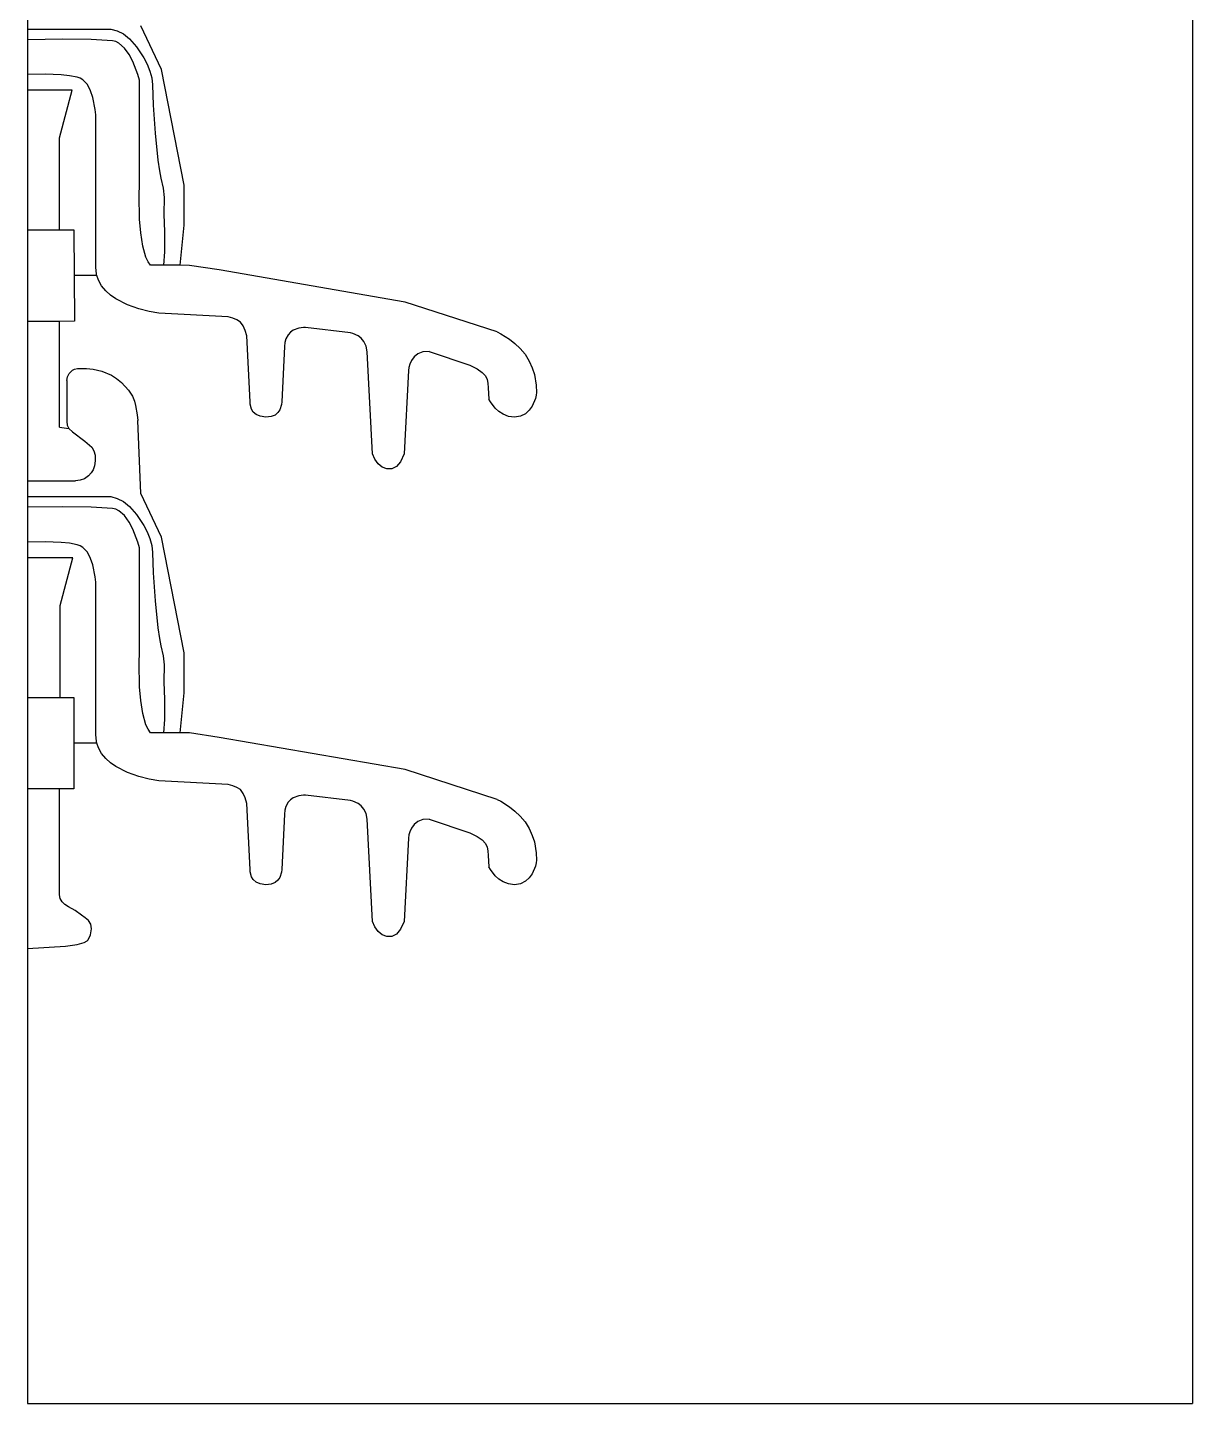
# Model space of a CAD drawing. Extents: x 0 to 292, y 0 to 607.
# Drawn here: x 0.3 to 292, y 0.3 to 344.8 of the extents above; entities that cross this region are included whole.
import ezdxf

# ---------------------------------------------------------------- set-up
doc = ezdxf.new("R2010")
doc.units = 0
for name, color, linetype in [('default', 7, 'CONTINUOUS'), ('layer100', 7, 'CONTINUOUS'), ('layer101', 7, 'CONTINUOUS'), ('layer102', 7, 'CONTINUOUS'), ('layer103', 7, 'CONTINUOUS'), ('layer104', 7, 'CONTINUOUS'), ('layer105', 7, 'CONTINUOUS'), ('layer106', 7, 'CONTINUOUS'), ('layer107', 7, 'CONTINUOUS'), ('layer108', 7, 'CONTINUOUS'), ('layer109', 7, 'CONTINUOUS'), ('layer110', 7, 'CONTINUOUS'), ('layer111', 7, 'CONTINUOUS'), ('layer112', 7, 'CONTINUOUS'), ('layer113', 7, 'CONTINUOUS'), ('layer114', 7, 'CONTINUOUS'), ('layer132', 7, 'CONTINUOUS'), ('layer133', 7, 'CONTINUOUS'), ('layer134', 7, 'CONTINUOUS'), ('layer135', 7, 'CONTINUOUS'), ('layer136', 7, 'CONTINUOUS'), ('layer137', 7, 'CONTINUOUS'), ('layer138', 7, 'CONTINUOUS'), ('layer139', 7, 'CONTINUOUS'), ('layer140', 7, 'CONTINUOUS'), ('layer141', 7, 'CONTINUOUS'), ('layer142', 7, 'CONTINUOUS'), ('layer143', 7, 'CONTINUOUS'), ('layer144', 7, 'CONTINUOUS'), ('layer145', 7, 'CONTINUOUS'), ('layer146', 7, 'CONTINUOUS'), ('layer147', 7, 'CONTINUOUS'), ('layer148', 7, 'CONTINUOUS'), ('layer149', 7, 'CONTINUOUS'), ('layer150', 7, 'CONTINUOUS'), ('layer151', 7, 'CONTINUOUS'), ('layer152', 7, 'CONTINUOUS'), ('layer153', 7, 'CONTINUOUS'), ('layer154', 7, 'CONTINUOUS'), ('layer155', 7, 'CONTINUOUS'), ('layer156', 7, 'CONTINUOUS'), ('layer157', 7, 'CONTINUOUS'), ('layer158', 7, 'CONTINUOUS'), ('layer159', 7, 'CONTINUOUS'), ('layer16', 7, 'CONTINUOUS'), ('layer160', 7, 'CONTINUOUS'), ('layer161', 7, 'CONTINUOUS'), ('layer162', 7, 'CONTINUOUS'), ('layer163', 7, 'CONTINUOUS'), ('layer164', 7, 'CONTINUOUS'), ('layer165', 7, 'CONTINUOUS'), ('layer166', 7, 'CONTINUOUS'), ('layer167', 7, 'CONTINUOUS'), ('layer168', 7, 'CONTINUOUS'), ('layer169', 7, 'CONTINUOUS'), ('layer170', 7, 'CONTINUOUS'), ('layer171', 7, 'CONTINUOUS'), ('layer172', 7, 'CONTINUOUS'), ('layer173', 7, 'CONTINUOUS'), ('layer174', 7, 'CONTINUOUS'), ('layer175', 7, 'CONTINUOUS'), ('layer176', 7, 'CONTINUOUS'), ('layer177', 7, 'CONTINUOUS'), ('layer178', 7, 'CONTINUOUS'), ('layer179', 7, 'CONTINUOUS'), ('layer180', 7, 'CONTINUOUS'), ('layer181', 7, 'CONTINUOUS'), ('layer182', 7, 'CONTINUOUS'), ('layer183', 7, 'CONTINUOUS'), ('layer184', 7, 'CONTINUOUS'), ('layer185', 7, 'CONTINUOUS'), ('layer186', 7, 'CONTINUOUS'), ('layer187', 7, 'CONTINUOUS'), ('layer188', 7, 'CONTINUOUS'), ('layer189', 7, 'CONTINUOUS'), ('layer190', 7, 'CONTINUOUS'), ('layer191', 7, 'CONTINUOUS'), ('layer192', 7, 'CONTINUOUS'), ('layer193', 7, 'CONTINUOUS'), ('layer194', 7, 'CONTINUOUS'), ('layer195', 7, 'CONTINUOUS'), ('layer196', 7, 'CONTINUOUS'), ('layer197', 7, 'CONTINUOUS'), ('layer198', 7, 'CONTINUOUS'), ('layer199', 7, 'CONTINUOUS'), ('layer20', 7, 'CONTINUOUS'), ('layer200', 7, 'CONTINUOUS'), ('layer201', 7, 'CONTINUOUS'), ('layer202', 7, 'CONTINUOUS'), ('layer203', 7, 'CONTINUOUS'), ('layer204', 7, 'CONTINUOUS'), ('layer205', 7, 'CONTINUOUS'), ('layer206', 7, 'CONTINUOUS'), ('layer207', 7, 'CONTINUOUS'), ('layer208', 7, 'CONTINUOUS'), ('layer209', 7, 'CONTINUOUS'), ('layer21', 7, 'CONTINUOUS'), ('layer210', 7, 'CONTINUOUS'), ('layer211', 7, 'CONTINUOUS'), ('layer212', 7, 'CONTINUOUS'), ('layer213', 7, 'CONTINUOUS'), ('layer214', 7, 'CONTINUOUS'), ('layer215', 7, 'CONTINUOUS'), ('layer216', 7, 'CONTINUOUS'), ('layer217', 7, 'CONTINUOUS'), ('layer218', 7, 'CONTINUOUS'), ('layer219', 7, 'CONTINUOUS'), ('layer22', 7, 'CONTINUOUS'), ('layer220', 7, 'CONTINUOUS'), ('layer221', 7, 'CONTINUOUS'), ('layer222', 7, 'CONTINUOUS'), ('layer223', 7, 'CONTINUOUS'), ('layer224', 7, 'CONTINUOUS'), ('layer225', 7, 'CONTINUOUS'), ('layer226', 7, 'CONTINUOUS'), ('layer23', 7, 'CONTINUOUS'), ('layer230', 7, 'CONTINUOUS'), ('layer235', 7, 'CONTINUOUS'), ('layer236', 7, 'CONTINUOUS'), ('layer237', 7, 'CONTINUOUS'), ('layer238', 7, 'CONTINUOUS'), ('layer24', 7, 'CONTINUOUS'), ('layer241', 7, 'CONTINUOUS'), ('layer242', 7, 'CONTINUOUS'), ('layer243', 7, 'CONTINUOUS'), ('layer244', 7, 'CONTINUOUS'), ('layer245', 7, 'CONTINUOUS'), ('layer246', 7, 'CONTINUOUS'), ('layer247', 7, 'CONTINUOUS'), ('layer248', 7, 'CONTINUOUS'), ('layer249', 7, 'CONTINUOUS'), ('layer25', 7, 'CONTINUOUS'), ('layer250', 7, 'CONTINUOUS'), ('layer251', 7, 'CONTINUOUS'), ('layer252', 7, 'CONTINUOUS'), ('layer253', 7, 'CONTINUOUS'), ('layer254', 7, 'CONTINUOUS'), ('layer255', 7, 'CONTINUOUS'), ('layer256', 7, 'CONTINUOUS'), ('layer257', 7, 'CONTINUOUS'), ('layer258', 7, 'CONTINUOUS'), ('layer259', 7, 'CONTINUOUS'), ('layer26', 7, 'CONTINUOUS'), ('layer260', 7, 'CONTINUOUS'), ('layer261', 7, 'CONTINUOUS'), ('layer262', 7, 'CONTINUOUS'), ('layer263', 7, 'CONTINUOUS'), ('layer264', 7, 'CONTINUOUS'), ('layer265', 7, 'CONTINUOUS'), ('layer266', 7, 'CONTINUOUS'), ('layer267', 7, 'CONTINUOUS'), ('layer268', 7, 'CONTINUOUS'), ('layer269', 7, 'CONTINUOUS'), ('layer27', 7, 'CONTINUOUS'), ('layer270', 7, 'CONTINUOUS'), ('layer271', 7, 'CONTINUOUS'), ('layer272', 7, 'CONTINUOUS'), ('layer273', 7, 'CONTINUOUS'), ('layer274', 7, 'CONTINUOUS'), ('layer275', 7, 'CONTINUOUS'), ('layer276', 7, 'CONTINUOUS'), ('layer277', 7, 'CONTINUOUS'), ('layer278', 7, 'CONTINUOUS'), ('layer279', 7, 'CONTINUOUS'), ('layer28', 7, 'CONTINUOUS'), ('layer280', 7, 'CONTINUOUS'), ('layer281', 7, 'CONTINUOUS'), ('layer282', 7, 'CONTINUOUS'), ('layer283', 7, 'CONTINUOUS'), ('layer284', 7, 'CONTINUOUS'), ('layer285', 7, 'CONTINUOUS'), ('layer286', 7, 'CONTINUOUS'), ('layer287', 7, 'CONTINUOUS'), ('layer288', 7, 'CONTINUOUS'), ('layer289', 7, 'CONTINUOUS'), ('layer29', 7, 'CONTINUOUS'), ('layer290', 7, 'CONTINUOUS'), ('layer291', 7, 'CONTINUOUS'), ('layer292', 7, 'CONTINUOUS'), ('layer293', 7, 'CONTINUOUS'), ('layer294', 7, 'CONTINUOUS'), ('layer295', 7, 'CONTINUOUS'), ('layer296', 7, 'CONTINUOUS'), ('layer297', 7, 'CONTINUOUS'), ('layer298', 7, 'CONTINUOUS'), ('layer30', 7, 'CONTINUOUS'), ('layer31', 7, 'CONTINUOUS'), ('layer32', 7, 'CONTINUOUS'), ('layer33', 7, 'CONTINUOUS'), ('layer34', 7, 'CONTINUOUS'), ('layer35', 7, 'CONTINUOUS'), ('layer36', 7, 'CONTINUOUS'), ('layer37', 7, 'CONTINUOUS'), ('layer38', 7, 'CONTINUOUS'), ('layer39', 7, 'CONTINUOUS'), ('layer40', 7, 'CONTINUOUS'), ('layer41', 7, 'CONTINUOUS'), ('layer42', 7, 'CONTINUOUS'), ('layer43', 7, 'CONTINUOUS'), ('layer44', 7, 'CONTINUOUS'), ('layer45', 7, 'CONTINUOUS'), ('layer46', 7, 'CONTINUOUS'), ('layer47', 7, 'CONTINUOUS'), ('layer48', 7, 'CONTINUOUS'), ('layer49', 7, 'CONTINUOUS'), ('layer50', 7, 'CONTINUOUS'), ('layer51', 7, 'CONTINUOUS'), ('layer52', 7, 'CONTINUOUS'), ('layer53', 7, 'CONTINUOUS'), ('layer54', 7, 'CONTINUOUS'), ('layer55', 7, 'CONTINUOUS'), ('layer56', 7, 'CONTINUOUS'), ('layer57', 7, 'CONTINUOUS'), ('layer58', 7, 'CONTINUOUS'), ('layer59', 7, 'CONTINUOUS'), ('layer60', 7, 'CONTINUOUS'), ('layer61', 7, 'CONTINUOUS'), ('layer62', 7, 'CONTINUOUS'), ('layer63', 7, 'CONTINUOUS'), ('layer64', 7, 'CONTINUOUS'), ('layer65', 7, 'CONTINUOUS'), ('layer66', 7, 'CONTINUOUS'), ('layer67', 7, 'CONTINUOUS'), ('layer68', 7, 'CONTINUOUS'), ('layer69', 7, 'CONTINUOUS'), ('layer70', 7, 'CONTINUOUS'), ('layer71', 7, 'CONTINUOUS'), ('layer72', 7, 'CONTINUOUS'), ('layer73', 7, 'CONTINUOUS'), ('layer74', 7, 'CONTINUOUS'), ('layer75', 7, 'CONTINUOUS'), ('layer76', 7, 'CONTINUOUS'), ('layer77', 7, 'CONTINUOUS'), ('layer78', 7, 'CONTINUOUS'), ('layer79', 7, 'CONTINUOUS'), ('layer80', 7, 'CONTINUOUS'), ('layer81', 7, 'CONTINUOUS'), ('layer82', 7, 'CONTINUOUS'), ('layer83', 7, 'CONTINUOUS'), ('layer84', 7, 'CONTINUOUS'), ('layer85', 7, 'CONTINUOUS'), ('layer86', 7, 'CONTINUOUS'), ('layer87', 7, 'CONTINUOUS'), ('layer88', 7, 'CONTINUOUS'), ('layer89', 7, 'CONTINUOUS'), ('layer90', 7, 'CONTINUOUS'), ('layer91', 7, 'CONTINUOUS'), ('layer92', 7, 'CONTINUOUS'), ('layer93', 7, 'CONTINUOUS'), ('layer94', 7, 'CONTINUOUS'), ('layer95', 7, 'CONTINUOUS'), ('layer96', 7, 'CONTINUOUS'), ('layer97', 7, 'CONTINUOUS'), ('layer98', 7, 'CONTINUOUS'), ('layer99', 7, 'CONTINUOUS')]:
    doc.layers.add(name, color=color, linetype=linetype)

msp = doc.modelspace()

# ---------------------------------------------------------------- linework, layer by layer
at = {"layer": 'default'}
for p, q in [((292.036, 607.123), (292.036, 0.264681)), ((8.28683, 244.723), (10.6223, 244.407)), ((11.5749, 212.051), (0.264587, 212.051)), ((8.41815, 200.115), (11.5749, 212.051)), ((8.41815, 177.064), (8.41815, 200.115)), ((0.264587, 177.064), (8.41815, 177.064)), ((8.41815, 177.064), (11.8755, 177.064)), ((11.8755, 177.064), (11.8755, 165.611)), ((11.8755, 165.611), (11.8755, 154.159)), ((8.28683, 154.159), (0.264587, 154.159)), ((8.28683, 127.634), (8.28683, 154.159)), ((11.8755, 154.159), (8.28683, 154.159)), ((8.45888, 126.698), (8.28683, 127.634)), ((8.93242, 125.901), (8.45888, 126.698)), ((9.64339, 125.224), (8.93242, 125.901)), ((10.5277, 124.649), (9.64339, 125.224)), ((12.1872, 123.683), (10.5277, 124.649)), ((13.8189, 122.562), (12.1872, 123.683)), ((14.7276, 121.891), (13.8189, 122.562)), ((15.5247, 121.171), (14.7276, 121.891)), ((16.0824, 120.29), (15.5247, 121.171)), ((15.4227, 116.344), (16.0291, 117.652)), ((16.0291, 117.652), (16.2725, 119.136)), ((16.2725, 119.136), (16.0824, 120.29)), ((0.264587, 114.229), (9.77247, 114.758)), ((9.77247, 114.758), (12.7395, 115.191)), ((12.7395, 115.191), (14.4502, 115.716)), ((14.4502, 115.716), (15.2345, 116.158)), ((15.2345, 116.158), (15.4227, 116.344)), ((0.264587, 0.265), (292.036, 0.264681))]:
    msp.add_line(p, q, dxfattribs=at)
at = {"layer": 'layer100'}
msp.add_line((56.0388, 133.401), (56.0383, 133.969), dxfattribs=at)
at = {"layer": 'layer101'}
msp.add_line((69.8486, 152.575), (69.3654, 152.576), dxfattribs=at)
at = {"layer": 'layer102'}
msp.add_line((69.3654, 152.576), (68.1981, 152.43), dxfattribs=at)
at = {"layer": 'layer103'}
msp.add_line((68.1981, 152.43), (66.7702, 151.914), dxfattribs=at)
at = {"layer": 'layer104'}
msp.add_line((66.7702, 151.914), (66.0908, 151.448), dxfattribs=at)
at = {"layer": 'layer105'}
msp.add_line((66.0908, 151.448), (65.505, 150.804), dxfattribs=at)
at = {"layer": 'layer106'}
msp.add_line((65.505, 150.804), (64.9902, 149.798), dxfattribs=at)
at = {"layer": 'layer107'}
msp.add_line((64.9902, 149.798), (64.7438, 148.841), dxfattribs=at)
at = {"layer": 'layer108'}
msp.add_line((64.7438, 148.841), (64.6641, 147.846), dxfattribs=at)
at = {"layer": 'layer109'}
msp.add_line((55.1836, 150.547), (54.8085, 151.887), dxfattribs=at)
at = {"layer": 'layer110'}
msp.add_line((54.8085, 151.887), (54.31, 153.013), dxfattribs=at)
at = {"layer": 'layer111'}
msp.add_line((54.31, 153.013), (53.5922, 153.973), dxfattribs=at)
at = {"layer": 'layer112'}
msp.add_line((53.5922, 153.973), (52.7058, 154.548), dxfattribs=at)
at = {"layer": 'layer113'}
msp.add_line((52.7058, 154.548), (51.6896, 154.959), dxfattribs=at)
at = {"layer": 'layer114'}
msp.add_line((51.6896, 154.959), (50.5051, 155.287), dxfattribs=at)
at = {"layer": 'layer132'}
msp.add_line((0.264607, 231.318), (12.2905, 231.318), dxfattribs=at)
at = {"layer": 'layer133'}
msp.add_line((23.8256, 255.921), (25.5241, 254.006), dxfattribs=at)
at = {"layer": 'layer134'}
msp.add_line((25.5241, 254.006), (26.5232, 252.468), dxfattribs=at)
at = {"layer": 'layer135'}
msp.add_line((26.5232, 252.468), (27.0493, 251.222), dxfattribs=at)
at = {"layer": 'layer136'}
msp.add_line((27.0493, 251.222), (27.3289, 250.185), dxfattribs=at)
at = {"layer": 'layer137'}
msp.add_line((27.3289, 250.185), (27.7136, 247.837), dxfattribs=at)
at = {"layer": 'layer138'}
msp.add_line((27.7136, 247.837), (27.8665, 246.449), dxfattribs=at)
at = {"layer": 'layer139'}
msp.add_line((10.075, 256.464), (10.2976, 257.374), dxfattribs=at)
at = {"layer": 'layer140'}
msp.add_line((10.2976, 257.374), (10.7274, 258.209), dxfattribs=at)
at = {"layer": 'layer141'}
msp.add_line((10.7274, 258.209), (11.5041, 259.028), dxfattribs=at)
at = {"layer": 'layer142'}
msp.add_line((11.5041, 259.028), (12.0413, 259.296), dxfattribs=at)
at = {"layer": 'layer143'}
msp.add_line((12.0413, 259.296), (12.8005, 259.454), dxfattribs=at)
at = {"layer": 'layer144'}
msp.add_line((12.8005, 259.454), (15.0121, 259.461), dxfattribs=at)
at = {"layer": 'layer145'}
msp.add_line((15.0121, 259.461), (16.6907, 259.28), dxfattribs=at)
at = {"layer": 'layer146'}
msp.add_line((16.6907, 259.28), (18.8793, 258.778), dxfattribs=at)
at = {"layer": 'layer147'}
msp.add_line((18.8793, 258.778), (21.3376, 257.733), dxfattribs=at)
at = {"layer": 'layer148'}
msp.add_line((21.3376, 257.733), (22.5929, 256.936), dxfattribs=at)
at = {"layer": 'layer149'}
msp.add_line((22.5929, 256.936), (23.8256, 255.921), dxfattribs=at)
at = {"layer": 'layer150'}
msp.add_line((10.075, 246.164), (10.1932, 245.255), dxfattribs=at)
at = {"layer": 'layer151'}
msp.add_line((10.1932, 245.255), (10.6223, 244.407), dxfattribs=at)
at = {"layer": 'layer152'}
msp.add_line((10.6223, 244.407), (11.5483, 243.555), dxfattribs=at)
at = {"layer": 'layer153'}
msp.add_line((11.5483, 243.555), (14.5847, 241.268), dxfattribs=at)
at = {"layer": 'layer154'}
msp.add_line((14.5847, 241.268), (16.3841, 239.772), dxfattribs=at)
at = {"layer": 'layer155'}
msp.add_line((16.3841, 239.772), (16.8819, 238.816), dxfattribs=at)
at = {"layer": 'layer156'}
msp.add_line((16.8819, 238.816), (17.1845, 237.729), dxfattribs=at)
at = {"layer": 'layer157'}
msp.add_line((17.1845, 237.729), (17.2388, 236.331), dxfattribs=at)
at = {"layer": 'layer158'}
msp.add_line((17.2388, 236.331), (17.0422, 235.034), dxfattribs=at)
at = {"layer": 'layer159'}
msp.add_line((17.0422, 235.034), (16.7151, 234.088), dxfattribs=at)
at = {"layer": 'layer16'}
for p, q in [((0.264587, 348.407), (0.264587, 344.443)), ((0.264587, 344.443), (0.26461, 341.777)), ((0.26461, 341.777), (0.264587, 333.03)), ((0.264587, 333.03), (0.264587, 329.14)), ((0.264587, 329.14), (0.264587, 294.153)), ((0.264587, 294.153), (0.264587, 271.248)), ((0.264587, 271.248), (0.264607, 231.318)), ((0.264607, 231.318), (0.264587, 227.354)), ((0.264587, 227.354), (0.26461, 224.688)), ((0.26461, 224.688), (0.264587, 215.941)), ((0.264587, 215.941), (0.264587, 212.051)), ((0.264587, 212.051), (0.264587, 177.064)), ((0.264587, 177.064), (0.264587, 154.159)), ((0.264587, 154.159), (0.264587, 114.229)), ((0.264587, 114.229), (0.264587, 0.265))]:
    msp.add_line(p, q, dxfattribs=at)
at = {"layer": 'layer160'}
msp.add_line((16.7151, 234.088), (16.2298, 233.322), dxfattribs=at)
at = {"layer": 'layer161'}
msp.add_line((16.2298, 233.322), (15.5584, 232.566), dxfattribs=at)
at = {"layer": 'layer162'}
msp.add_line((15.5584, 232.566), (14.5429, 231.845), dxfattribs=at)
at = {"layer": 'layer163'}
msp.add_line((14.5429, 231.845), (13.4756, 231.474), dxfattribs=at)
at = {"layer": 'layer164'}
msp.add_line((13.4756, 231.474), (12.2905, 231.318), dxfattribs=at)
at = {"layer": 'layer165'}
msp.add_line((0.264587, 227.354), (21.1139, 227.354), dxfattribs=at)
at = {"layer": 'layer166'}
msp.add_line((21.1139, 227.354), (22.7555, 226.907), dxfattribs=at)
at = {"layer": 'layer167'}
msp.add_line((22.7555, 226.907), (24.2916, 226.167), dxfattribs=at)
at = {"layer": 'layer168'}
msp.add_line((24.2916, 226.167), (25.8461, 224.919), dxfattribs=at)
at = {"layer": 'layer169'}
msp.add_line((25.8461, 224.919), (27.5508, 222.896), dxfattribs=at)
at = {"layer": 'layer170'}
msp.add_line((27.5508, 222.896), (29.4175, 220.108), dxfattribs=at)
at = {"layer": 'layer171'}
msp.add_line((29.4175, 220.108), (30.2477, 218.516), dxfattribs=at)
at = {"layer": 'layer172'}
msp.add_line((30.2477, 218.516), (30.9219, 216.842), dxfattribs=at)
at = {"layer": 'layer173'}
msp.add_line((30.9219, 216.842), (31.3745, 215.121), dxfattribs=at)
at = {"layer": 'layer174'}
msp.add_line((31.3745, 215.121), (31.5399, 213.389), dxfattribs=at)
at = {"layer": 'layer175'}
msp.add_line((31.5399, 213.389), (31.7247, 208.29), dxfattribs=at)
at = {"layer": 'layer176'}
msp.add_line((31.7247, 208.29), (32.2106, 201.293), dxfattribs=at)
at = {"layer": 'layer177'}
msp.add_line((32.2106, 201.293), (32.895, 194.502), dxfattribs=at)
at = {"layer": 'layer178'}
msp.add_line((32.895, 194.502), (33.2795, 191.84), dxfattribs=at)
at = {"layer": 'layer179'}
msp.add_line((33.2795, 191.84), (33.6752, 190.018), dxfattribs=at)
at = {"layer": 'layer180'}
msp.add_line((33.6752, 190.018), (34.2469, 187.507), dxfattribs=at)
at = {"layer": 'layer181'}
msp.add_line((34.2469, 187.507), (34.4699, 185.201), dxfattribs=at)
at = {"layer": 'layer182'}
msp.add_line((34.4699, 185.201), (34.4423, 181.01), dxfattribs=at)
at = {"layer": 'layer183'}
msp.add_line((34.4423, 181.01), (34.5575, 176.544), dxfattribs=at)
at = {"layer": 'layer184'}
msp.add_line((34.5575, 176.544), (34.608, 174.082), dxfattribs=at)
at = {"layer": 'layer185'}
msp.add_line((34.608, 174.082), (34.5321, 171.573), dxfattribs=at)
at = {"layer": 'layer186'}
msp.add_line((34.5321, 171.573), (34.3061, 168.23), dxfattribs=at)
at = {"layer": 'layer187'}
msp.add_line((31.1081, 168.23), (30.4712, 169.096), dxfattribs=at)
at = {"layer": 'layer188'}
msp.add_line((30.4712, 169.096), (29.9327, 170.21), dxfattribs=at)
at = {"layer": 'layer189'}
msp.add_line((29.9327, 170.21), (29.1193, 173.013), dxfattribs=at)
at = {"layer": 'layer190'}
msp.add_line((29.1193, 173.013), (28.6048, 176.305), dxfattribs=at)
at = {"layer": 'layer191'}
msp.add_line((28.6048, 176.305), (28.3257, 179.75), dxfattribs=at)
at = {"layer": 'layer192'}
msp.add_line((28.3257, 179.75), (28.2208, 185.758), dxfattribs=at)
at = {"layer": 'layer193'}
msp.add_line((28.2208, 185.758), (28.2984, 188.357), dxfattribs=at)
at = {"layer": 'layer194'}
msp.add_line((28.2984, 188.357), (28.2984, 214.539), dxfattribs=at)
at = {"layer": 'layer195'}
msp.add_line((28.2984, 214.539), (27.9042, 215.988), dxfattribs=at)
at = {"layer": 'layer196'}
msp.add_line((27.9042, 215.988), (26.6833, 219.227), dxfattribs=at)
at = {"layer": 'layer197'}
msp.add_line((26.6833, 219.227), (25.7449, 220.998), dxfattribs=at)
at = {"layer": 'layer198'}
msp.add_line((25.7449, 220.998), (24.5783, 222.592), dxfattribs=at)
at = {"layer": 'layer199'}
msp.add_line((24.5783, 222.592), (23.1763, 223.802), dxfattribs=at)
at = {"layer": 'layer20'}
msp.add_line((38.5074, 168.202), (39.4839, 178.246), dxfattribs=at)
at = {"layer": 'layer200'}
msp.add_line((23.1763, 223.802), (22.3847, 224.197), dxfattribs=at)
at = {"layer": 'layer201'}
msp.add_line((22.3847, 224.197), (21.5316, 224.419), dxfattribs=at)
at = {"layer": 'layer202'}
msp.add_line((21.5316, 224.419), (16.2192, 224.745), dxfattribs=at)
at = {"layer": 'layer203'}
msp.add_line((16.2192, 224.745), (9.12976, 224.806), dxfattribs=at)
at = {"layer": 'layer204'}
msp.add_line((9.12976, 224.806), (0.26461, 224.688), dxfattribs=at)
at = {"layer": 'layer205'}
msp.add_line((33.1747, 156.199), (30.7054, 156.616), dxfattribs=at)
at = {"layer": 'layer206'}
msp.add_line((30.7054, 156.616), (28.1743, 157.252), dxfattribs=at)
at = {"layer": 'layer207'}
msp.add_line((28.1743, 157.252), (25.2728, 158.276), dxfattribs=at)
at = {"layer": 'layer208'}
msp.add_line((25.2728, 158.276), (22.3714, 159.762), dxfattribs=at)
at = {"layer": 'layer209'}
msp.add_line((22.3714, 159.762), (21.0364, 160.703), dxfattribs=at)
at = {"layer": 'layer21'}
msp.add_line((39.4839, 178.246), (39.4839, 188.261), dxfattribs=at)
at = {"layer": 'layer210'}
msp.add_line((21.0364, 160.703), (19.8403, 161.788), dxfattribs=at)
at = {"layer": 'layer211'}
msp.add_line((19.8403, 161.788), (18.8294, 163.028), dxfattribs=at)
at = {"layer": 'layer212'}
msp.add_line((18.8294, 163.028), (18.0501, 164.43), dxfattribs=at)
at = {"layer": 'layer213'}
for p, q in [((17.6411, 165.611), (17.5485, 166.006)), ((18.0501, 164.43), (17.6411, 165.611))]:
    msp.add_line(p, q, dxfattribs=at)
at = {"layer": 'layer214'}
msp.add_line((17.5485, 166.006), (17.371, 167.764), dxfattribs=at)
at = {"layer": 'layer215'}
msp.add_line((17.371, 167.764), (17.371, 205.897), dxfattribs=at)
at = {"layer": 'layer216'}
msp.add_line((17.371, 205.897), (17.2455, 207.229), dxfattribs=at)
at = {"layer": 'layer217'}
msp.add_line((17.2455, 207.229), (16.6491, 210.234), dxfattribs=at)
at = {"layer": 'layer218'}
msp.add_line((16.6491, 210.234), (16.071, 211.899), dxfattribs=at)
at = {"layer": 'layer219'}
msp.add_line((16.071, 211.899), (15.2514, 213.425), dxfattribs=at)
at = {"layer": 'layer22'}
msp.add_line((39.4839, 188.261), (33.8345, 217.196), dxfattribs=at)
at = {"layer": 'layer220'}
msp.add_line((15.2514, 213.425), (14.1489, 214.625), dxfattribs=at)
at = {"layer": 'layer221'}
msp.add_line((14.1489, 214.625), (13.4787, 215.045), dxfattribs=at)
at = {"layer": 'layer222'}
msp.add_line((13.4787, 215.045), (12.7223, 215.314), dxfattribs=at)
at = {"layer": 'layer223'}
msp.add_line((12.7223, 215.314), (10.7896, 215.665), dxfattribs=at)
at = {"layer": 'layer224'}
msp.add_line((10.7896, 215.665), (8.72242, 215.888), dxfattribs=at)
at = {"layer": 'layer225'}
msp.add_line((8.72242, 215.888), (4.66822, 216.051), dxfattribs=at)
at = {"layer": 'layer226'}
msp.add_line((4.66822, 216.051), (0.264587, 215.941), dxfattribs=at)
at = {"layer": 'layer23'}
msp.add_line((33.8345, 217.196), (28.6305, 228.115), dxfattribs=at)
at = {"layer": 'layer230'}
msp.add_line((17.6411, 165.611), (11.8755, 165.611), dxfattribs=at)
at = {"layer": 'layer235'}
msp.add_line((38.5074, 285.291), (39.4839, 295.335), dxfattribs=at)
at = {"layer": 'layer236'}
msp.add_line((39.4839, 295.335), (39.4839, 305.35), dxfattribs=at)
at = {"layer": 'layer237'}
msp.add_line((39.4839, 305.35), (33.8345, 334.285), dxfattribs=at)
at = {"layer": 'layer238'}
msp.add_line((33.8345, 334.285), (28.6305, 345.204), dxfattribs=at)
at = {"layer": 'layer24'}
msp.add_line((28.6305, 228.115), (27.8665, 246.449), dxfattribs=at)
at = {"layer": 'layer241'}
msp.add_line((117.859, 268.616), (94.8866, 276.08), dxfattribs=at)
at = {"layer": 'layer242'}
msp.add_line((94.8866, 276.08), (48.2334, 284.157), dxfattribs=at)
at = {"layer": 'layer243'}
msp.add_line((48.2334, 284.157), (40.7997, 285.262), dxfattribs=at)
at = {"layer": 'layer244'}
msp.add_line((100.854, 263.659), (111.077, 260.286), dxfattribs=at)
at = {"layer": 'layer245'}
msp.add_line((95.6587, 258.92), (94.5788, 238.035), dxfattribs=at)
at = {"layer": 'layer246'}
msp.add_line((86.684, 238.035), (85.3572, 263.648), dxfattribs=at)
at = {"layer": 'layer247'}
msp.add_line((81.1848, 268.331), (69.8486, 269.664), dxfattribs=at)
at = {"layer": 'layer248'}
msp.add_line((64.6641, 264.936), (63.9443, 251.058), dxfattribs=at)
at = {"layer": 'layer249'}
msp.add_line((56.0383, 251.058), (55.1836, 267.636), dxfattribs=at)
at = {"layer": 'layer25'}
msp.add_line((10.075, 256.464), (10.075, 246.164), dxfattribs=at)
at = {"layer": 'layer250'}
msp.add_line((50.5051, 272.376), (33.1747, 273.288), dxfattribs=at)
at = {"layer": 'layer251'}
msp.add_line((94.5788, 238.035), (93.7196, 236.104), dxfattribs=at)
at = {"layer": 'layer252'}
msp.add_line((93.7196, 236.104), (92.6578, 234.892), dxfattribs=at)
at = {"layer": 'layer253'}
msp.add_line((92.6578, 234.892), (91.4764, 234.316), dxfattribs=at)
at = {"layer": 'layer254'}
msp.add_line((91.4764, 234.316), (90.2585, 234.293), dxfattribs=at)
at = {"layer": 'layer255'}
msp.add_line((90.2585, 234.293), (89.0873, 234.737), dxfattribs=at)
at = {"layer": 'layer256'}
msp.add_line((89.0873, 234.737), (88.0457, 235.565), dxfattribs=at)
at = {"layer": 'layer257'}
msp.add_line((88.0457, 235.565), (87.2169, 236.692), dxfattribs=at)
at = {"layer": 'layer258'}
msp.add_line((87.2169, 236.692), (86.684, 238.035), dxfattribs=at)
at = {"layer": 'layer259'}
msp.add_line((100.854, 263.659), (99.263, 263.581), dxfattribs=at)
at = {"layer": 'layer26'}
msp.add_line((117.859, 151.527), (94.8866, 158.991), dxfattribs=at)
at = {"layer": 'layer260'}
msp.add_line((99.263, 263.581), (98.0324, 263.103), dxfattribs=at)
at = {"layer": 'layer261'}
msp.add_line((98.0324, 263.103), (97.1165, 262.352), dxfattribs=at)
at = {"layer": 'layer262'}
msp.add_line((97.1165, 262.352), (96.4697, 261.453), dxfattribs=at)
at = {"layer": 'layer263'}
msp.add_line((96.4697, 261.453), (96.0461, 260.534), dxfattribs=at)
at = {"layer": 'layer264'}
msp.add_line((96.0461, 260.534), (95.8002, 259.721), dxfattribs=at)
at = {"layer": 'layer265'}
msp.add_line((95.8002, 259.721), (95.6587, 258.92), dxfattribs=at)
at = {"layer": 'layer266'}
msp.add_line((85.3572, 263.648), (85.0539, 265.068), dxfattribs=at)
at = {"layer": 'layer267'}
msp.add_line((85.0539, 265.068), (84.5231, 266.171), dxfattribs=at)
at = {"layer": 'layer268'}
msp.add_line((84.5231, 266.171), (83.8473, 266.995), dxfattribs=at)
at = {"layer": 'layer269'}
msp.add_line((83.8473, 266.995), (83.1091, 267.581), dxfattribs=at)
at = {"layer": 'layer27'}
msp.add_line((94.8866, 158.991), (48.2334, 167.068), dxfattribs=at)
at = {"layer": 'layer270'}
msp.add_line((83.1091, 267.581), (81.776, 268.196), dxfattribs=at)
at = {"layer": 'layer271'}
msp.add_line((81.776, 268.196), (81.1848, 268.331), dxfattribs=at)
at = {"layer": 'layer272'}
for p, q in [((38.5074, 285.291), (37.5046, 285.319)), ((40.7997, 285.262), (38.5074, 285.291))]:
    msp.add_line(p, q, dxfattribs=at)
at = {"layer": 'layer273'}
for p, q in [((34.3061, 285.319), (31.1081, 285.319)), ((37.5046, 285.319), (34.3061, 285.319))]:
    msp.add_line(p, q, dxfattribs=at)
at = {"layer": 'layer274'}
msp.add_line((117.859, 268.616), (118.791, 268.143), dxfattribs=at)
at = {"layer": 'layer275'}
msp.add_line((118.791, 268.143), (121.019, 266.746), dxfattribs=at)
at = {"layer": 'layer276'}
msp.add_line((121.019, 266.746), (122.352, 265.71), dxfattribs=at)
at = {"layer": 'layer277'}
msp.add_line((122.352, 265.71), (123.688, 264.455), dxfattribs=at)
at = {"layer": 'layer278'}
msp.add_line((123.688, 264.455), (124.921, 262.985), dxfattribs=at)
at = {"layer": 'layer279'}
msp.add_line((124.921, 262.985), (125.944, 261.302), dxfattribs=at)
at = {"layer": 'layer28'}
msp.add_line((48.2334, 167.068), (40.7997, 168.173), dxfattribs=at)
at = {"layer": 'layer280'}
msp.add_line((125.944, 261.302), (126.695, 259.567), dxfattribs=at)
at = {"layer": 'layer281'}
msp.add_line((126.695, 259.567), (127.21, 257.958), dxfattribs=at)
at = {"layer": 'layer282'}
msp.add_line((127.21, 257.958), (127.699, 255.248), dxfattribs=at)
at = {"layer": 'layer283'}
msp.add_line((127.699, 255.248), (127.747, 253.431), dxfattribs=at)
at = {"layer": 'layer284'}
msp.add_line((127.747, 253.431), (127.688, 252.767), dxfattribs=at)
at = {"layer": 'layer285'}
msp.add_line((111.077, 260.286), (112.906, 259.341), dxfattribs=at)
at = {"layer": 'layer286'}
msp.add_line((112.906, 259.341), (114.161, 258.461), dxfattribs=at)
at = {"layer": 'layer287'}
msp.add_line((114.161, 258.461), (114.952, 257.599), dxfattribs=at)
at = {"layer": 'layer288'}
msp.add_line((114.952, 257.599), (115.391, 256.703), dxfattribs=at)
at = {"layer": 'layer289'}
msp.add_line((115.391, 256.703), (115.588, 255.723), dxfattribs=at)
at = {"layer": 'layer29'}
msp.add_line((100.854, 146.57), (111.077, 143.197), dxfattribs=at)
at = {"layer": 'layer290'}
msp.add_line((115.588, 255.723), (115.656, 254.608), dxfattribs=at)
at = {"layer": 'layer291'}
msp.add_line((115.656, 254.608), (115.845, 251.77), dxfattribs=at)
at = {"layer": 'layer292'}
msp.add_line((127.688, 252.767), (127.459, 251.907), dxfattribs=at)
at = {"layer": 'layer293'}
msp.add_line((127.459, 251.907), (126.625, 250.015), dxfattribs=at)
at = {"layer": 'layer294'}
msp.add_line((126.625, 250.015), (125.913, 249.005), dxfattribs=at)
at = {"layer": 'layer295'}
msp.add_line((125.913, 249.005), (124.967, 248.124), dxfattribs=at)
at = {"layer": 'layer296'}
msp.add_line((124.967, 248.124), (123.761, 247.5), dxfattribs=at)
at = {"layer": 'layer297'}
msp.add_line((123.761, 247.5), (122.267, 247.264), dxfattribs=at)
at = {"layer": 'layer298'}
msp.add_line((122.267, 247.264), (120.73, 247.457), dxfattribs=at)
at = {"layer": 'layer299'}
msp.add_line((120.73, 247.457), (119.411, 247.968), dxfattribs=at)
at = {"layer": 'layer30'}
msp.add_line((95.6587, 141.83), (94.5788, 120.945), dxfattribs=at)
at = {"layer": 'layer300'}
msp.add_line((119.411, 247.968), (118.305, 248.69), dxfattribs=at)
at = {"layer": 'layer301'}
msp.add_line((118.305, 248.69), (117.409, 249.517), dxfattribs=at)
at = {"layer": 'layer302'}
msp.add_line((117.409, 249.517), (116.231, 251.066), dxfattribs=at)
at = {"layer": 'layer303'}
msp.add_line((116.231, 251.066), (115.845, 251.77), dxfattribs=at)
at = {"layer": 'layer304'}
msp.add_line((63.9443, 251.058), (63.8793, 250.443), dxfattribs=at)
at = {"layer": 'layer305'}
msp.add_line((63.8793, 250.443), (63.4409, 249.102), dxfattribs=at)
at = {"layer": 'layer306'}
msp.add_line((63.4409, 249.102), (62.9678, 248.395), dxfattribs=at)
at = {"layer": 'layer307'}
msp.add_line((62.9678, 248.395), (62.2646, 247.79), dxfattribs=at)
at = {"layer": 'layer308'}
msp.add_line((62.2646, 247.79), (61.2858, 247.382), dxfattribs=at)
at = {"layer": 'layer309'}
msp.add_line((61.2858, 247.382), (59.9857, 247.264), dxfattribs=at)
at = {"layer": 'layer31'}
msp.add_line((86.684, 120.946), (85.3572, 146.559), dxfattribs=at)
at = {"layer": 'layer310'}
msp.add_line((59.9857, 247.264), (58.5577, 247.477), dxfattribs=at)
at = {"layer": 'layer311'}
msp.add_line((58.5577, 247.477), (57.5199, 247.931), dxfattribs=at)
at = {"layer": 'layer312'}
msp.add_line((57.5199, 247.931), (56.8106, 248.542), dxfattribs=at)
at = {"layer": 'layer313'}
msp.add_line((56.8106, 248.542), (56.3684, 249.227), dxfattribs=at)
at = {"layer": 'layer314'}
msp.add_line((56.3684, 249.227), (56.0388, 250.49), dxfattribs=at)
at = {"layer": 'layer315'}
msp.add_line((56.0388, 250.49), (56.0383, 251.058), dxfattribs=at)
at = {"layer": 'layer316'}
msp.add_line((69.8486, 269.664), (69.3654, 269.665), dxfattribs=at)
at = {"layer": 'layer317'}
msp.add_line((69.3654, 269.665), (68.1981, 269.519), dxfattribs=at)
at = {"layer": 'layer318'}
msp.add_line((68.1981, 269.519), (66.7702, 269.003), dxfattribs=at)
at = {"layer": 'layer319'}
msp.add_line((66.7702, 269.003), (66.0908, 268.537), dxfattribs=at)
at = {"layer": 'layer32'}
msp.add_line((81.1848, 151.242), (69.8486, 152.575), dxfattribs=at)
at = {"layer": 'layer320'}
msp.add_line((66.0908, 268.537), (65.505, 267.893), dxfattribs=at)
at = {"layer": 'layer321'}
msp.add_line((65.505, 267.893), (64.9902, 266.887), dxfattribs=at)
at = {"layer": 'layer322'}
msp.add_line((64.9902, 266.887), (64.7438, 265.93), dxfattribs=at)
at = {"layer": 'layer323'}
msp.add_line((64.7438, 265.93), (64.6641, 264.936), dxfattribs=at)
at = {"layer": 'layer324'}
msp.add_line((55.1836, 267.636), (54.8085, 268.976), dxfattribs=at)
at = {"layer": 'layer325'}
msp.add_line((54.8085, 268.976), (54.31, 270.102), dxfattribs=at)
at = {"layer": 'layer326'}
msp.add_line((54.31, 270.102), (53.5922, 271.062), dxfattribs=at)
at = {"layer": 'layer327'}
msp.add_line((53.5922, 271.062), (52.7058, 271.637), dxfattribs=at)
at = {"layer": 'layer328'}
msp.add_line((52.7058, 271.637), (51.6896, 272.048), dxfattribs=at)
at = {"layer": 'layer329'}
msp.add_line((51.6896, 272.048), (50.5051, 272.376), dxfattribs=at)
at = {"layer": 'layer33'}
msp.add_line((64.6641, 147.846), (63.9443, 133.968), dxfattribs=at)
at = {"layer": 'layer34'}
msp.add_line((56.0383, 133.969), (55.1836, 150.547), dxfattribs=at)
at = {"layer": 'layer35'}
msp.add_line((50.5051, 155.287), (33.1747, 156.199), dxfattribs=at)
at = {"layer": 'layer36'}
msp.add_line((94.5788, 120.945), (93.7196, 119.015), dxfattribs=at)
at = {"layer": 'layer37'}
msp.add_line((93.7196, 119.015), (92.6578, 117.803), dxfattribs=at)
at = {"layer": 'layer38'}
msp.add_line((92.6578, 117.803), (91.4764, 117.227), dxfattribs=at)
at = {"layer": 'layer380'}
msp.add_line((0.264587, 344.443), (21.1139, 344.443), dxfattribs=at)
at = {"layer": 'layer381'}
msp.add_line((21.1139, 344.443), (22.7555, 343.996), dxfattribs=at)
at = {"layer": 'layer382'}
msp.add_line((22.7555, 343.996), (24.2916, 343.256), dxfattribs=at)
at = {"layer": 'layer383'}
msp.add_line((24.2916, 343.256), (25.8461, 342.008), dxfattribs=at)
at = {"layer": 'layer384'}
msp.add_line((25.8461, 342.008), (27.5508, 339.985), dxfattribs=at)
at = {"layer": 'layer385'}
msp.add_line((27.5508, 339.985), (29.4175, 337.197), dxfattribs=at)
at = {"layer": 'layer386'}
msp.add_line((29.4175, 337.197), (30.2477, 335.605), dxfattribs=at)
at = {"layer": 'layer387'}
msp.add_line((30.2477, 335.605), (30.9219, 333.931), dxfattribs=at)
at = {"layer": 'layer388'}
msp.add_line((30.9219, 333.931), (31.3745, 332.21), dxfattribs=at)
at = {"layer": 'layer389'}
msp.add_line((31.3745, 332.21), (31.5399, 330.478), dxfattribs=at)
at = {"layer": 'layer39'}
msp.add_line((91.4764, 117.227), (90.2585, 117.204), dxfattribs=at)
at = {"layer": 'layer390'}
msp.add_line((31.5399, 330.478), (31.7247, 325.379), dxfattribs=at)
at = {"layer": 'layer391'}
msp.add_line((31.7247, 325.379), (32.2106, 318.382), dxfattribs=at)
at = {"layer": 'layer392'}
msp.add_line((32.2106, 318.382), (32.895, 311.591), dxfattribs=at)
at = {"layer": 'layer393'}
msp.add_line((32.895, 311.591), (33.2795, 308.929), dxfattribs=at)
at = {"layer": 'layer394'}
msp.add_line((33.2795, 308.929), (33.6752, 307.107), dxfattribs=at)
at = {"layer": 'layer395'}
msp.add_line((33.6752, 307.107), (34.2469, 304.596), dxfattribs=at)
at = {"layer": 'layer396'}
msp.add_line((34.2469, 304.596), (34.4699, 302.29), dxfattribs=at)
at = {"layer": 'layer397'}
msp.add_line((34.4699, 302.29), (34.4423, 298.099), dxfattribs=at)
at = {"layer": 'layer398'}
msp.add_line((34.4423, 298.099), (34.5575, 293.633), dxfattribs=at)
at = {"layer": 'layer399'}
msp.add_line((34.5575, 293.633), (34.608, 291.171), dxfattribs=at)
at = {"layer": 'layer40'}
msp.add_line((90.2585, 117.204), (89.0873, 117.648), dxfattribs=at)
at = {"layer": 'layer400'}
msp.add_line((34.608, 291.171), (34.5321, 288.662), dxfattribs=at)
at = {"layer": 'layer401'}
msp.add_line((34.5321, 288.662), (34.3061, 285.319), dxfattribs=at)
at = {"layer": 'layer402'}
msp.add_line((31.1081, 285.319), (30.4712, 286.185), dxfattribs=at)
at = {"layer": 'layer403'}
msp.add_line((30.4712, 286.185), (29.9327, 287.299), dxfattribs=at)
at = {"layer": 'layer404'}
msp.add_line((29.9327, 287.299), (29.1193, 290.102), dxfattribs=at)
at = {"layer": 'layer405'}
msp.add_line((29.1193, 290.102), (28.6048, 293.394), dxfattribs=at)
at = {"layer": 'layer406'}
msp.add_line((28.6048, 293.394), (28.3257, 296.839), dxfattribs=at)
at = {"layer": 'layer407'}
msp.add_line((28.3257, 296.839), (28.2208, 302.847), dxfattribs=at)
at = {"layer": 'layer408'}
msp.add_line((28.2208, 302.847), (28.2984, 305.446), dxfattribs=at)
at = {"layer": 'layer409'}
msp.add_line((28.2984, 305.446), (28.2984, 331.628), dxfattribs=at)
at = {"layer": 'layer41'}
msp.add_line((89.0873, 117.648), (88.0457, 118.476), dxfattribs=at)
at = {"layer": 'layer410'}
msp.add_line((28.2984, 331.628), (27.9042, 333.077), dxfattribs=at)
at = {"layer": 'layer411'}
msp.add_line((27.9042, 333.077), (26.6833, 336.316), dxfattribs=at)
at = {"layer": 'layer412'}
msp.add_line((26.6833, 336.316), (25.7449, 338.087), dxfattribs=at)
at = {"layer": 'layer413'}
msp.add_line((25.7449, 338.087), (24.5783, 339.681), dxfattribs=at)
at = {"layer": 'layer414'}
msp.add_line((24.5783, 339.681), (23.1763, 340.891), dxfattribs=at)
at = {"layer": 'layer415'}
msp.add_line((23.1763, 340.891), (22.3847, 341.286), dxfattribs=at)
at = {"layer": 'layer416'}
msp.add_line((22.3847, 341.286), (21.5316, 341.508), dxfattribs=at)
at = {"layer": 'layer417'}
msp.add_line((21.5316, 341.508), (16.2192, 341.834), dxfattribs=at)
at = {"layer": 'layer418'}
msp.add_line((16.2192, 341.834), (9.12976, 341.895), dxfattribs=at)
at = {"layer": 'layer419'}
msp.add_line((9.12976, 341.895), (0.26461, 341.777), dxfattribs=at)
at = {"layer": 'layer42'}
msp.add_line((88.0457, 118.476), (87.2169, 119.603), dxfattribs=at)
at = {"layer": 'layer420'}
msp.add_line((33.1747, 273.288), (30.7054, 273.705), dxfattribs=at)
at = {"layer": 'layer421'}
msp.add_line((30.7054, 273.705), (28.1743, 274.341), dxfattribs=at)
at = {"layer": 'layer422'}
msp.add_line((28.1743, 274.341), (25.2728, 275.365), dxfattribs=at)
at = {"layer": 'layer423'}
msp.add_line((25.2728, 275.365), (22.3714, 276.851), dxfattribs=at)
at = {"layer": 'layer424'}
msp.add_line((22.3714, 276.851), (21.0364, 277.792), dxfattribs=at)
at = {"layer": 'layer425'}
msp.add_line((21.0364, 277.792), (19.8403, 278.877), dxfattribs=at)
at = {"layer": 'layer426'}
msp.add_line((19.8403, 278.877), (18.8294, 280.117), dxfattribs=at)
at = {"layer": 'layer427'}
msp.add_line((18.8294, 280.117), (18.0501, 281.519), dxfattribs=at)
at = {"layer": 'layer428'}
for p, q in [((17.6411, 282.7), (17.5485, 283.095)), ((18.0501, 281.519), (17.6411, 282.7))]:
    msp.add_line(p, q, dxfattribs=at)
at = {"layer": 'layer429'}
msp.add_line((17.5485, 283.095), (17.371, 284.853), dxfattribs=at)
at = {"layer": 'layer43'}
msp.add_line((87.2169, 119.603), (86.684, 120.946), dxfattribs=at)
at = {"layer": 'layer430'}
msp.add_line((17.371, 284.853), (17.371, 322.986), dxfattribs=at)
at = {"layer": 'layer431'}
msp.add_line((17.371, 322.986), (17.2455, 324.318), dxfattribs=at)
at = {"layer": 'layer432'}
msp.add_line((17.2455, 324.318), (16.6491, 327.323), dxfattribs=at)
at = {"layer": 'layer433'}
msp.add_line((16.6491, 327.323), (16.071, 328.988), dxfattribs=at)
at = {"layer": 'layer434'}
msp.add_line((16.071, 328.988), (15.2514, 330.514), dxfattribs=at)
at = {"layer": 'layer435'}
msp.add_line((15.2514, 330.514), (14.1489, 331.714), dxfattribs=at)
at = {"layer": 'layer436'}
msp.add_line((14.1489, 331.714), (13.4787, 332.134), dxfattribs=at)
at = {"layer": 'layer437'}
msp.add_line((13.4787, 332.134), (12.7223, 332.403), dxfattribs=at)
at = {"layer": 'layer438'}
msp.add_line((12.7223, 332.403), (10.7896, 332.754), dxfattribs=at)
at = {"layer": 'layer439'}
msp.add_line((10.7896, 332.754), (8.72242, 332.977), dxfattribs=at)
at = {"layer": 'layer44'}
msp.add_line((100.854, 146.57), (99.263, 146.492), dxfattribs=at)
at = {"layer": 'layer440'}
msp.add_line((8.72242, 332.977), (4.66822, 333.14), dxfattribs=at)
at = {"layer": 'layer441'}
msp.add_line((4.66822, 333.14), (0.264587, 333.03), dxfattribs=at)
at = {"layer": 'layer442'}
msp.add_line((8.28688, 294.153), (8.28688, 317.204), dxfattribs=at)
at = {"layer": 'layer443'}
msp.add_line((8.28688, 317.204), (11.4437, 329.14), dxfattribs=at)
at = {"layer": 'layer444'}
msp.add_line((11.4437, 329.14), (0.264587, 329.14), dxfattribs=at)
at = {"layer": 'layer445'}
for p, q in [((11.941156, 282.7), (11.8755, 282.7)), ((17.6411, 282.7), (11.941156, 282.7))]:
    msp.add_line(p, q, dxfattribs=at)
at = {"layer": 'layer446'}
msp.add_line((8.28683, 244.723), (8.28683, 271.248), dxfattribs=at)
at = {"layer": 'layer447'}
for p, q in [((0.264587, 294.153), (8.28688, 294.153)), ((8.28688, 294.153), (11.8755, 294.153))]:
    msp.add_line(p, q, dxfattribs=at)
at = {"layer": 'layer448'}
for p, q in [((11.8755, 294.153), (11.941156, 282.7)), ((11.941156, 282.7), (12.0068, 271.249))]:
    msp.add_line(p, q, dxfattribs=at)
at = {"layer": 'layer449'}
for p, q in [((8.28683, 271.248), (0.264587, 271.248)), ((12.0068, 271.249), (8.28683, 271.248))]:
    msp.add_line(p, q, dxfattribs=at)
at = {"layer": 'layer45'}
msp.add_line((99.263, 146.492), (98.0324, 146.014), dxfattribs=at)
at = {"layer": 'layer46'}
msp.add_line((98.0324, 146.014), (97.1165, 145.263), dxfattribs=at)
at = {"layer": 'layer47'}
msp.add_line((97.1165, 145.263), (96.4697, 144.364), dxfattribs=at)
at = {"layer": 'layer48'}
msp.add_line((96.4697, 144.364), (96.0461, 143.445), dxfattribs=at)
at = {"layer": 'layer49'}
msp.add_line((96.0461, 143.445), (95.8002, 142.632), dxfattribs=at)
at = {"layer": 'layer50'}
msp.add_line((95.8002, 142.632), (95.6587, 141.83), dxfattribs=at)
at = {"layer": 'layer51'}
msp.add_line((85.3572, 146.559), (85.0539, 147.979), dxfattribs=at)
at = {"layer": 'layer52'}
msp.add_line((85.0539, 147.979), (84.5231, 149.082), dxfattribs=at)
at = {"layer": 'layer53'}
msp.add_line((84.5231, 149.082), (83.8473, 149.906), dxfattribs=at)
at = {"layer": 'layer54'}
msp.add_line((83.8473, 149.906), (83.1091, 150.492), dxfattribs=at)
at = {"layer": 'layer55'}
msp.add_line((83.1091, 150.492), (81.776, 151.107), dxfattribs=at)
at = {"layer": 'layer56'}
msp.add_line((81.776, 151.107), (81.1848, 151.242), dxfattribs=at)
at = {"layer": 'layer57'}
for p, q in [((38.5074, 168.202), (37.5046, 168.23)), ((40.7997, 168.173), (38.5074, 168.202))]:
    msp.add_line(p, q, dxfattribs=at)
at = {"layer": 'layer58'}
for p, q in [((34.3061, 168.23), (31.1081, 168.23)), ((37.5046, 168.23), (34.3061, 168.23))]:
    msp.add_line(p, q, dxfattribs=at)
at = {"layer": 'layer59'}
msp.add_line((117.859, 151.527), (118.791, 151.054), dxfattribs=at)
at = {"layer": 'layer60'}
msp.add_line((118.791, 151.054), (121.019, 149.657), dxfattribs=at)
at = {"layer": 'layer61'}
msp.add_line((121.019, 149.657), (122.352, 148.621), dxfattribs=at)
at = {"layer": 'layer62'}
msp.add_line((122.352, 148.621), (123.688, 147.366), dxfattribs=at)
at = {"layer": 'layer63'}
msp.add_line((123.688, 147.366), (124.921, 145.896), dxfattribs=at)
at = {"layer": 'layer64'}
msp.add_line((124.921, 145.896), (125.944, 144.213), dxfattribs=at)
at = {"layer": 'layer65'}
msp.add_line((125.944, 144.213), (126.695, 142.478), dxfattribs=at)
at = {"layer": 'layer66'}
msp.add_line((126.695, 142.478), (127.21, 140.869), dxfattribs=at)
at = {"layer": 'layer67'}
msp.add_line((127.21, 140.869), (127.699, 138.159), dxfattribs=at)
at = {"layer": 'layer68'}
msp.add_line((127.699, 138.159), (127.747, 136.342), dxfattribs=at)
at = {"layer": 'layer69'}
msp.add_line((127.747, 136.342), (127.688, 135.678), dxfattribs=at)
at = {"layer": 'layer70'}
msp.add_line((111.077, 143.197), (112.906, 142.252), dxfattribs=at)
at = {"layer": 'layer71'}
msp.add_line((112.906, 142.252), (114.161, 141.372), dxfattribs=at)
at = {"layer": 'layer72'}
msp.add_line((114.161, 141.372), (114.952, 140.51), dxfattribs=at)
at = {"layer": 'layer73'}
msp.add_line((114.952, 140.51), (115.391, 139.614), dxfattribs=at)
at = {"layer": 'layer74'}
msp.add_line((115.391, 139.614), (115.588, 138.634), dxfattribs=at)
at = {"layer": 'layer75'}
msp.add_line((115.588, 138.634), (115.656, 137.519), dxfattribs=at)
at = {"layer": 'layer76'}
msp.add_line((115.656, 137.519), (115.845, 134.681), dxfattribs=at)
at = {"layer": 'layer77'}
msp.add_line((127.688, 135.678), (127.459, 134.818), dxfattribs=at)
at = {"layer": 'layer78'}
msp.add_line((127.459, 134.818), (126.625, 132.926), dxfattribs=at)
at = {"layer": 'layer79'}
msp.add_line((126.625, 132.926), (125.913, 131.916), dxfattribs=at)
at = {"layer": 'layer80'}
msp.add_line((125.913, 131.916), (124.967, 131.035), dxfattribs=at)
at = {"layer": 'layer81'}
msp.add_line((124.967, 131.035), (123.761, 130.411), dxfattribs=at)
at = {"layer": 'layer82'}
msp.add_line((123.761, 130.411), (122.267, 130.175), dxfattribs=at)
at = {"layer": 'layer83'}
msp.add_line((122.267, 130.175), (120.73, 130.368), dxfattribs=at)
at = {"layer": 'layer84'}
msp.add_line((120.73, 130.368), (119.411, 130.879), dxfattribs=at)
at = {"layer": 'layer85'}
msp.add_line((119.411, 130.879), (118.305, 131.601), dxfattribs=at)
at = {"layer": 'layer86'}
msp.add_line((118.305, 131.601), (117.409, 132.428), dxfattribs=at)
at = {"layer": 'layer87'}
msp.add_line((117.409, 132.428), (116.231, 133.977), dxfattribs=at)
at = {"layer": 'layer88'}
msp.add_line((116.231, 133.977), (115.845, 134.681), dxfattribs=at)
at = {"layer": 'layer89'}
msp.add_line((63.9443, 133.968), (63.8793, 133.354), dxfattribs=at)
at = {"layer": 'layer90'}
msp.add_line((63.8793, 133.354), (63.4409, 132.013), dxfattribs=at)
at = {"layer": 'layer91'}
msp.add_line((63.4409, 132.013), (62.9678, 131.306), dxfattribs=at)
at = {"layer": 'layer92'}
msp.add_line((62.9678, 131.306), (62.2646, 130.701), dxfattribs=at)
at = {"layer": 'layer93'}
msp.add_line((62.2646, 130.701), (61.2858, 130.293), dxfattribs=at)
at = {"layer": 'layer94'}
msp.add_line((61.2858, 130.293), (59.9857, 130.175), dxfattribs=at)
at = {"layer": 'layer95'}
msp.add_line((59.9857, 130.175), (58.5577, 130.388), dxfattribs=at)
at = {"layer": 'layer96'}
msp.add_line((58.5577, 130.388), (57.5199, 130.842), dxfattribs=at)
at = {"layer": 'layer97'}
msp.add_line((57.5199, 130.842), (56.8106, 131.452), dxfattribs=at)
at = {"layer": 'layer98'}
msp.add_line((56.8106, 131.452), (56.3684, 132.138), dxfattribs=at)
at = {"layer": 'layer99'}
msp.add_line((56.3684, 132.138), (56.0388, 133.401), dxfattribs=at)

doc.saveas('drawing.dxf')
